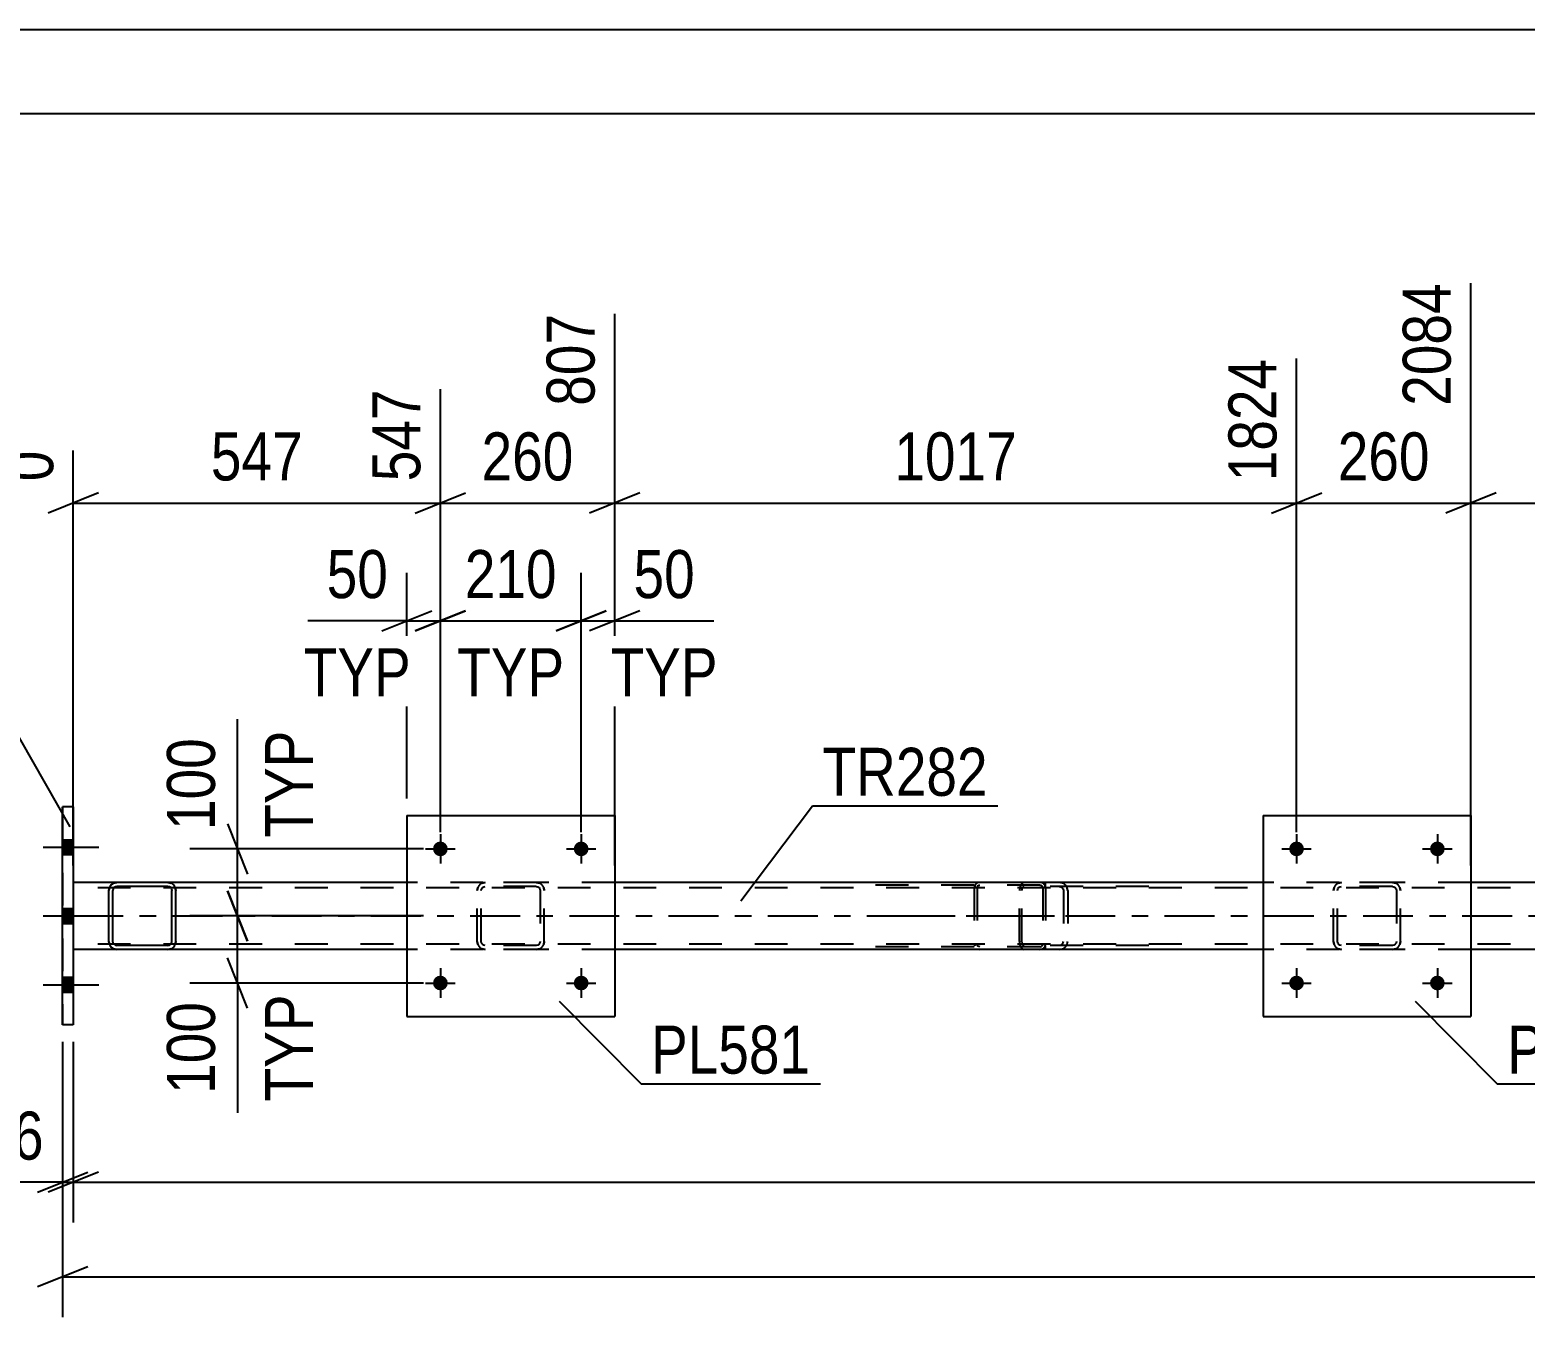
# Model space of a CAD drawing. Header units: millimetres. Extents: x 0 to 841, y 0 to 594.
# Drawn here: x 87.9 to 177.1, y 517.2 to 594 of the extents above; entities that cross this region are included whole.
import ezdxf

# ---------------------------------------------------------------- set-up
doc = ezdxf.new("R2010")
doc.units = ezdxf.units.MM
doc.linetypes.add('DXK_LINE_DOT2', pattern=[3.9198, 1.9599, -1.9599])
doc.linetypes.add('DXK_LINE_DOT3', pattern=[5.9187, 2.979, -0.9799, 0.9799, -0.9799])
doc.styles.add('Arial Narrow', font='ARIALN.TTF', dxfattribs={"height": 0.2})

# ---------------------------------------------------------------- blocks, each defined once
blk = doc.blocks.new('Unknown-318933943-1135')
at = {"color": 5, "linetype": 'Continuous'}
for p, q in [((841, 594), (0, 594)), ((836, 589), (5, 589))]:
    blk.add_line(p, q, dxfattribs=at)
blk = doc.blocks.new('Bolt-318933943-26429 - 26293')
at = {"linetype": 'Continuous'}
for points in [[(163.861, 545.155, -1), (162.981, 545.155, -1)], [(172.261, 545.155, -1), (171.381, 545.155, -1)]]:
    blk.add_hatch(color=1, dxfattribs=at).paths.add_polyline_path(points)
at = {"color": 1, "linetype": 'Continuous'}
for p, q in [((163.421, 546.035), (163.421, 544.275)), ((171.821, 546.035), (171.821, 544.275)), ((162.541, 545.155), (164.301, 545.155)), ((170.941, 545.155), (172.701, 545.155))]:
    blk.add_line(p, q, dxfattribs=at)
blk = doc.blocks.new('Part-318933943-26294 - 26293')
at = {"color": 7, "linetype": 'DXK_LINE_DOT2'}
for p, q in [((148.107, 543.155), (138.296, 543.155)), ((148.107, 542.995), (138.296, 542.995)), ((144.217, 542.957), (144.191, 542.835)), ((144.191, 542.835), (144.191, 539.475)), ((144.361, 542.835), (144.374, 542.896)), ((144.361, 542.835), (144.361, 539.475)), ((144.374, 542.896), (144.411, 542.948)), ((144.532, 543.155), (144.401, 543.13)), ((144.411, 542.948), (144.467, 542.983)), ((144.467, 542.983), (144.532, 542.995)), ((148.238, 543.13), (148.107, 543.155)), ((148.107, 542.995), (148.172, 542.983)), ((148.172, 542.983), (148.197, 542.967)), ((148.197, 542.967), (148.228, 542.948)), ((148.228, 542.948), (148.265, 542.896)), ((148.265, 542.896), (148.278, 542.835)), ((148.278, 542.835), (148.278, 539.475)), ((148.448, 542.835), (148.422, 542.957)), ((148.448, 542.835), (148.448, 539.475)), ((148.107, 539.315), (138.296, 539.315)), ((148.107, 539.155), (138.296, 539.155)), ((144.191, 539.475), (144.217, 539.352)), ((144.374, 539.414), (144.361, 539.475)), ((144.411, 539.362), (144.374, 539.414)), ((144.401, 539.179), (144.532, 539.155)), ((144.467, 539.327), (144.411, 539.362)), ((144.532, 539.315), (144.467, 539.327)), ((148.107, 539.315), (148.172, 539.327)), ((148.107, 539.155), (148.238, 539.179)), ((148.172, 539.327), (148.197, 539.342)), ((148.197, 539.342), (148.228, 539.362)), ((148.265, 539.414), (148.228, 539.362)), ((148.278, 539.475), (148.265, 539.414)), ((148.422, 539.352), (148.448, 539.475))]:
    blk.add_line(p, q, dxfattribs=at)
at = {"color": 7, "linetype": 'DXK_LINE_DOT3'}
blk.add_line((140.084, 541.155), (149.74, 541.155), dxfattribs=at)
at = {"color": 7, "linetype": 'DXK_LINE_DOT2'}
for centre, start, end in [((144.519, 542.821), 110.75832, 155.68004), ((148.12, 542.821), 24.31996, 69.24168), ((148.12, 539.489), 290.75832, 335.68004)]:
    blk.add_arc(centre, 0.331, start, end, dxfattribs=at)
blk = doc.blocks.new('Part-318933943-26295 - 26293')
at = {"color": 7, "linetype": 'DXK_LINE_DOT2'}
for p, q in [((146.921, 542.858), (146.901, 542.675)), ((146.901, 539.635), (146.901, 542.675)), ((146.98, 543.014), (146.921, 542.858)), ((147.068, 543.118), (146.98, 543.014)), ((147.036, 542.675), (147.047, 542.767)), ((147.036, 539.635), (147.036, 542.675)), ((147.047, 542.767), (147.076, 542.845)), ((147.172, 543.155), (147.068, 543.118)), ((147.076, 542.845), (147.12, 542.897)), ((147.12, 542.897), (147.172, 542.915)), ((154.603, 543.155), (147.172, 543.155)), ((154.603, 542.915), (147.172, 542.915)), ((148.448, 542.915), (148.448, 543.155)), ((149.455, 543.118), (149.263, 543.155)), ((149.263, 542.915), (149.359, 542.897)), ((149.359, 542.897), (149.441, 542.845)), ((149.441, 542.845), (149.495, 542.767)), ((149.495, 542.767), (149.514, 542.675)), ((149.514, 542.675), (149.514, 539.635)), ((149.737, 542.81), (149.727, 542.858)), ((149.766, 542.675), (149.737, 542.81)), ((149.766, 542.675), (149.766, 539.635)), ((146.901, 539.635), (146.921, 539.451)), ((146.921, 539.451), (146.98, 539.295)), ((146.98, 539.295), (147.068, 539.191)), ((147.047, 539.543), (147.036, 539.635)), ((147.063, 539.499), (147.047, 539.543)), ((147.076, 539.465), (147.063, 539.499)), ((147.068, 539.191), (147.172, 539.155)), ((147.12, 539.413), (147.076, 539.465)), ((147.172, 539.395), (147.12, 539.413)), ((154.603, 539.395), (147.172, 539.395)), ((154.603, 539.155), (147.172, 539.155)), ((148.448, 539.155), (148.448, 539.395)), ((149.359, 539.413), (149.263, 539.395)), ((149.263, 539.155), (149.455, 539.191)), ((149.441, 539.465), (149.359, 539.413)), ((149.495, 539.543), (149.441, 539.465)), ((149.495, 539.543), (149.501, 539.569)), ((149.501, 539.569), (149.514, 539.635)), ((149.727, 539.451), (149.752, 539.569)), ((149.752, 539.569), (149.766, 539.635))]:
    blk.add_line(p, q, dxfattribs=at)
for centre, start, end in [((149.278, 542.66), 23.84941, 68.8059), ((149.278, 539.65), 291.1941, 336.15059)]:
    blk.add_arc(centre, 0.492, start, end, dxfattribs=at)
blk = doc.blocks.new('Bolt-318933943-26428 - 26293')
at = {"linetype": 'Continuous'}
for points in [[(163.861, 537.155, -1), (162.981, 537.155, -1)], [(172.261, 537.155, -1), (171.381, 537.155, -1)]]:
    blk.add_hatch(color=1, dxfattribs=at).paths.add_polyline_path(points)
at = {"color": 1, "linetype": 'Continuous'}
for p, q in [((163.421, 538.035), (163.421, 536.275)), ((171.821, 538.035), (171.821, 536.275)), ((162.541, 537.155), (164.301, 537.155)), ((170.941, 537.155), (172.701, 537.155))]:
    blk.add_line(p, q, dxfattribs=at)
blk = doc.blocks.new('Part-318933943-26308 - 26293')
at = {"color": 2, "linetype": 'Continuous'}
for p, q in [((110.341, 543.155), (90.442, 543.155)), ((161.421, 543.155), (122.741, 543.155)), ((212.502, 543.155), (173.821, 543.155)), ((93.04, 539.155), (90.442, 539.155)), ((110.341, 539.155), (96.088, 539.155)), ((161.421, 539.155), (122.741, 539.155)), ((212.502, 539.155), (173.821, 539.155))]:
    blk.add_line(p, q, dxfattribs=at)
at = {"color": 7, "linetype": 'DXK_LINE_DOT2'}
for p, q in [((90.442, 543.155), (90.442, 539.155)), ((752.387, 542.835), (90.442, 542.835)), ((122.741, 543.155), (110.341, 543.155)), ((173.821, 543.155), (161.421, 543.155)), ((752.387, 539.475), (90.442, 539.475)), ((96.088, 539.155), (93.04, 539.155)), ((122.741, 539.155), (110.341, 539.155)), ((173.821, 539.155), (161.421, 539.155))]:
    blk.add_line(p, q, dxfattribs=at)
at = {"color": 7, "linetype": 'DXK_LINE_DOT3'}
blk.add_line((90.442, 541.155), (752.387, 541.155), dxfattribs=at)
blk = doc.blocks.new('Part-318933943-26310 - 26293')
at = {"color": 2, "linetype": 'Continuous'}
for p, q in [((90.442, 547.655), (89.802, 547.655)), ((89.802, 534.655), (89.802, 547.655)), ((90.442, 547.655), (90.442, 534.655)), ((90.442, 534.655), (89.802, 534.655))]:
    blk.add_line(p, q, dxfattribs=at)
at = {"color": 7, "linetype": 'DXK_LINE_DOT2'}
for p, q in [((89.802, 547.655), (89.802, 534.655)), ((90.442, 547.655), (90.442, 534.655))]:
    blk.add_line(p, q, dxfattribs=at)
blk = doc.blocks.new('Part-318933943-26388 - 26293')
at = {"color": 7, "linetype": 'DXK_LINE_DOT2'}
for p, q in [((165.621, 542.674), (165.658, 542.858)), ((165.658, 542.858), (165.621, 542.674)), ((165.621, 539.634), (165.621, 542.674)), ((165.861, 542.674), (165.879, 542.766)), ((165.861, 539.634), (165.861, 542.674)), ((165.879, 542.766), (165.931, 542.844)), ((165.917, 543.117), (166.101, 543.154)), ((166.101, 543.154), (165.917, 543.117)), ((165.931, 542.844), (166.009, 542.896)), ((166.009, 542.896), (166.101, 542.914)), ((169.141, 543.154), (166.101, 543.154)), ((169.141, 542.914), (166.101, 542.914)), ((169.141, 543.154), (169.325, 543.117)), ((169.325, 543.117), (169.141, 543.154)), ((169.141, 542.914), (169.233, 542.896)), ((169.233, 542.896), (169.311, 542.844)), ((169.311, 542.844), (169.363, 542.766)), ((169.363, 542.766), (169.381, 542.674)), ((169.381, 542.674), (169.381, 539.634)), ((169.585, 542.858), (169.621, 542.674)), ((169.621, 542.674), (169.585, 542.858)), ((169.621, 539.634), (169.621, 542.674)), ((165.658, 539.45), (165.621, 539.634)), ((165.621, 539.634), (165.658, 539.45)), ((165.879, 539.542), (165.861, 539.634)), ((165.931, 539.464), (165.879, 539.542)), ((166.101, 539.154), (165.917, 539.191)), ((165.917, 539.191), (166.101, 539.154)), ((166.009, 539.412), (165.931, 539.464)), ((166.101, 539.394), (166.009, 539.412)), ((169.141, 539.394), (166.101, 539.394)), ((169.141, 539.154), (166.101, 539.154)), ((169.233, 539.412), (169.141, 539.394)), ((169.325, 539.191), (169.141, 539.154)), ((169.141, 539.154), (169.325, 539.191)), ((169.311, 539.464), (169.233, 539.412)), ((169.363, 539.542), (169.311, 539.464)), ((169.381, 539.634), (169.363, 539.542)), ((169.621, 539.634), (169.585, 539.45)), ((169.585, 539.45), (169.621, 539.634))]:
    blk.add_line(p, q, dxfattribs=at)
at = {"color": 7, "linetype": 'DXK_LINE_DOT3'}
blk.add_line((167.621, 541.154), (167.621, 541.154), dxfattribs=at)
at = {"color": 7, "linetype": 'DXK_LINE_DOT2'}
for centre, start, end in [((166.101, 542.674), 112.5, 157.5), ((166.101, 542.674), 112.5, 157.5), ((169.141, 542.674), 22.5, 67.5), ((169.141, 542.674), 22.5, 67.5), ((166.101, 539.634), 202.5, 247.5), ((166.101, 539.634), 202.5, 247.5), ((169.141, 539.634), 292.5, 337.5), ((169.141, 539.634), 292.5, 337.5)]:
    blk.add_arc(centre, 0.48, start, end, dxfattribs=at)
blk = doc.blocks.new('Part-318933943-26389 - 26293')
at = {"color": 2, "linetype": 'Continuous'}
for p, q in [((161.421, 547.154), (161.421, 535.154)), ((161.421, 547.154), (173.821, 547.154)), ((173.821, 547.154), (173.821, 535.154)), ((161.421, 535.154), (173.821, 535.154))]:
    blk.add_line(p, q, dxfattribs=at)
blk = doc.blocks.new('Part-318933943-26390 - 26293')
at = {"color": 7, "linetype": 'DXK_LINE_DOT2'}
for p, q in [((114.541, 542.674), (114.577, 542.858)), ((114.577, 542.858), (114.541, 542.674)), ((114.541, 539.634), (114.541, 542.674)), ((114.781, 542.674), (114.799, 542.766)), ((114.781, 539.634), (114.781, 542.674)), ((114.799, 542.766), (114.851, 542.844)), ((114.837, 543.117), (115.021, 543.154)), ((115.021, 543.154), (114.837, 543.117)), ((114.851, 542.844), (114.929, 542.896)), ((114.929, 542.896), (115.021, 542.914)), ((118.061, 543.154), (115.021, 543.154)), ((118.061, 542.914), (115.021, 542.914)), ((118.061, 543.154), (118.244, 543.117)), ((118.244, 543.117), (118.061, 543.154)), ((118.061, 542.914), (118.152, 542.896)), ((118.152, 542.896), (118.23, 542.844)), ((118.23, 542.844), (118.282, 542.766)), ((118.282, 542.766), (118.301, 542.674)), ((118.301, 542.674), (118.301, 539.634)), ((118.504, 542.858), (118.541, 542.674)), ((118.541, 542.674), (118.504, 542.858)), ((118.541, 539.634), (118.541, 542.674)), ((114.577, 539.45), (114.541, 539.634)), ((114.541, 539.634), (114.577, 539.45)), ((114.799, 539.542), (114.781, 539.634)), ((114.851, 539.464), (114.799, 539.542)), ((115.021, 539.154), (114.837, 539.191)), ((114.837, 539.191), (115.021, 539.154)), ((114.929, 539.412), (114.851, 539.464)), ((115.021, 539.394), (114.929, 539.412)), ((118.061, 539.394), (115.021, 539.394)), ((118.061, 539.154), (115.021, 539.154)), ((118.152, 539.412), (118.061, 539.394)), ((118.244, 539.191), (118.061, 539.154)), ((118.061, 539.154), (118.244, 539.191)), ((118.23, 539.464), (118.152, 539.412)), ((118.282, 539.542), (118.23, 539.464)), ((118.301, 539.634), (118.282, 539.542)), ((118.541, 539.634), (118.504, 539.45)), ((118.504, 539.45), (118.541, 539.634))]:
    blk.add_line(p, q, dxfattribs=at)
at = {"color": 7, "linetype": 'DXK_LINE_DOT3'}
blk.add_line((116.541, 541.154), (116.541, 541.154), dxfattribs=at)
at = {"color": 7, "linetype": 'DXK_LINE_DOT2'}
for centre, start, end in [((115.021, 542.674), 112.5, 157.5), ((115.021, 542.674), 112.5, 157.5), ((118.061, 542.674), 22.5, 67.5), ((118.061, 542.674), 22.5, 67.5), ((115.021, 539.634), 202.5, 247.5), ((115.021, 539.634), 202.5, 247.5), ((118.061, 539.634), 292.5, 337.5), ((118.061, 539.634), 292.5, 337.5)]:
    blk.add_arc(centre, 0.48, start, end, dxfattribs=at)
blk = doc.blocks.new('Part-318933943-26391 - 26293')
at = {"color": 2, "linetype": 'Continuous'}
for p, q in [((110.341, 547.154), (110.341, 535.154)), ((110.341, 547.154), (122.741, 547.154)), ((122.741, 547.154), (122.741, 535.154)), ((110.341, 535.154), (122.741, 535.154))]:
    blk.add_line(p, q, dxfattribs=at)
blk = doc.blocks.new('Part-318933943-26392 - 26293')
at = {"color": 2, "linetype": 'Continuous'}
for p, q in [((92.601, 542.858), (92.564, 542.674)), ((92.564, 539.634), (92.564, 542.674)), ((92.822, 542.766), (92.804, 542.674)), ((92.804, 539.634), (92.804, 542.674)), ((92.874, 542.844), (92.822, 542.766)), ((93.044, 543.154), (92.86, 543.118)), ((92.952, 542.896), (92.874, 542.844)), ((93.044, 542.914), (92.952, 542.896)), ((96.084, 543.154), (93.044, 543.154)), ((96.084, 542.914), (93.044, 542.914)), ((96.268, 543.118), (96.084, 543.154)), ((96.176, 542.896), (96.084, 542.914)), ((96.254, 542.844), (96.176, 542.896)), ((96.254, 542.844), (96.306, 542.766)), ((96.306, 542.766), (96.324, 542.674)), ((96.324, 539.634), (96.324, 542.674)), ((96.564, 542.674), (96.528, 542.858)), ((96.564, 539.634), (96.564, 542.674)), ((92.564, 539.634), (92.601, 539.45)), ((92.822, 539.542), (92.804, 539.634)), ((92.874, 539.464), (92.822, 539.542)), ((92.86, 539.191), (93.044, 539.154)), ((92.874, 539.464), (92.952, 539.412)), ((92.952, 539.412), (93.044, 539.394)), ((96.084, 539.394), (93.044, 539.394)), ((96.084, 539.154), (93.044, 539.154)), ((96.084, 539.394), (96.176, 539.412)), ((96.084, 539.154), (96.268, 539.191)), ((96.176, 539.412), (96.254, 539.464)), ((96.254, 539.464), (96.306, 539.542)), ((96.306, 539.542), (96.324, 539.634)), ((96.528, 539.45), (96.564, 539.634))]:
    blk.add_line(p, q, dxfattribs=at)
at = {"color": 7, "linetype": 'DXK_LINE_DOT2'}
for p, q in [((92.564, 542.674), (92.601, 542.858)), ((92.86, 543.118), (93.044, 543.154)), ((96.084, 543.154), (96.268, 543.118)), ((96.528, 542.858), (96.564, 542.674)), ((92.601, 539.45), (92.564, 539.634)), ((93.044, 539.154), (92.86, 539.191)), ((96.268, 539.191), (96.084, 539.154)), ((96.564, 539.634), (96.528, 539.45))]:
    blk.add_line(p, q, dxfattribs=at)
at = {"color": 2, "linetype": 'Continuous'}
for centre, start, end in [((93.044, 542.674), 112.5, 157.5), ((96.084, 542.674), 22.5, 67.5), ((93.044, 539.634), 202.5, 247.5), ((96.084, 539.634), 292.5, 337.5)]:
    blk.add_arc(centre, 0.48, start, end, dxfattribs=at)
at = {"color": 7, "linetype": 'DXK_LINE_DOT2'}
for centre, start, end in [((93.044, 542.674), 112.5, 157.5), ((96.084, 542.674), 22.5, 67.5), ((93.044, 539.634), 202.5, 247.5), ((96.084, 539.634), 292.5, 337.5)]:
    blk.add_arc(centre, 0.48, start, end, dxfattribs=at)
blk = doc.blocks.new('Bolt-318933943-26410 - 26293')
at = {"linetype": 'Continuous'}
for points in [[(90.442, 544.815), (90.442, 545.695), (89.802, 545.695), (89.802, 544.815)], [(90.442, 544.815), (90.442, 545.695), (89.802, 545.695), (89.802, 544.815)], [(90.442, 544.815), (90.442, 545.695), (89.802, 545.695), (89.802, 544.815)], [(90.442, 540.715), (90.442, 541.595), (89.802, 541.595), (89.802, 540.715)], [(90.442, 540.715), (90.442, 541.595), (89.802, 541.595), (89.802, 540.715)], [(90.442, 536.615), (90.442, 537.495), (89.802, 537.495), (89.802, 536.615)], [(90.442, 536.615), (90.442, 537.495), (89.802, 537.495), (89.802, 536.615)], [(90.442, 536.615), (90.442, 537.495), (89.802, 537.495), (89.802, 536.615)]]:
    blk.add_hatch(color=1, dxfattribs=at).paths.add_polyline_path(points)
at = {"color": 1, "linetype": 'Continuous'}
for p, q in [((88.642, 545.255), (91.962, 545.255)), ((88.642, 545.255), (91.962, 545.255)), ((88.642, 545.255), (91.962, 545.255)), ((89.802, 545.695), (90.442, 545.695)), ((89.802, 545.695), (90.442, 545.695)), ((89.802, 545.695), (90.442, 545.695)), ((89.802, 544.815), (90.442, 544.815)), ((89.802, 544.815), (90.442, 544.815)), ((89.802, 544.815), (90.442, 544.815)), ((89.802, 541.595), (90.442, 541.595)), ((89.802, 541.595), (90.442, 541.595)), ((88.642, 541.155), (91.962, 541.155)), ((88.642, 541.155), (91.962, 541.155)), ((89.802, 540.715), (90.442, 540.715)), ((89.802, 540.715), (90.442, 540.715)), ((88.642, 537.055), (91.962, 537.055)), ((88.642, 537.055), (91.962, 537.055)), ((88.642, 537.055), (91.962, 537.055)), ((89.802, 537.495), (90.442, 537.495)), ((89.802, 537.495), (90.442, 537.495)), ((89.802, 537.495), (90.442, 537.495)), ((89.802, 536.615), (90.442, 536.615)), ((89.802, 536.615), (90.442, 536.615)), ((89.802, 536.615), (90.442, 536.615))]:
    blk.add_line(p, q, dxfattribs=at)
blk = doc.blocks.new('Bolt-318933943-26430 - 26293')
at = {"linetype": 'Continuous'}
for points in [[(112.781, 537.155, -1), (111.901, 537.155, -1)], [(121.181, 537.155, -1), (120.301, 537.155, -1)]]:
    blk.add_hatch(color=1, dxfattribs=at).paths.add_polyline_path(points)
at = {"color": 1, "linetype": 'Continuous'}
for p, q in [((112.341, 538.035), (112.341, 536.275)), ((120.741, 538.035), (120.741, 536.275)), ((111.461, 537.155), (113.221, 537.155)), ((119.861, 537.155), (121.621, 537.155))]:
    blk.add_line(p, q, dxfattribs=at)
blk = doc.blocks.new('Bolt-318933943-26431 - 26293')
at = {"linetype": 'Continuous'}
for points in [[(112.781, 545.155, -1), (111.901, 545.155, -1)], [(121.181, 545.155, -1), (120.301, 545.155, -1)]]:
    blk.add_hatch(color=1, dxfattribs=at).paths.add_polyline_path(points)
at = {"color": 1, "linetype": 'Continuous'}
for p, q in [((112.341, 546.035), (112.341, 544.275)), ((120.741, 546.035), (120.741, 544.275)), ((111.461, 545.155), (113.221, 545.155)), ((119.861, 545.155), (121.621, 545.155))]:
    blk.add_line(p, q, dxfattribs=at)
blk = doc.blocks.new('StraightDimension-318933943-27756 - 26293')
at = {"color": 7, "linetype": 'Continuous'}
for p, q in [((173.821, 544.155), (173.821, 578.894)), ((163.421, 546.155), (163.421, 574.394)), ((161.921, 565.182), (164.921, 566.382)), ((163.421, 565.782), (173.821, 565.782)), ((175.321, 566.382), (172.321, 565.182))]:
    blk.add_line(p, q, dxfattribs=at)
at = {"color": 0}
blk.add_wipeout([(171.963, 566.532), (171.963, 570.732), (165.279, 570.732), (165.279, 566.532)], dxfattribs=at)
at = {"color": 3, "style": 'Arial Narrow'}
blk.add_text('260', height=2.8633, dxfattribs=at).set_placement((165.879, 567.132))
at = {"color": 0, "linetype": 'Continuous'}
blk.add_wipeout([(173.221, 579.494), (169.021, 579.494), (169.021, 570.982), (173.221, 570.982)], dxfattribs=at)
at = {"color": 3, "linetype": 'Continuous', "style": 'Arial Narrow'}
blk.add_text('2084', height=2.8633, rotation=90.00021, dxfattribs=at).set_placement((172.621, 571.582))
blk = doc.blocks.new('StraightDimension-318933943-28447 - 26293')
at = {"color": 7, "linetype": 'Continuous'}
for p, q in [((89.802, 533.655), (89.802, 517.232)), ((91.302, 520.232), (88.302, 519.032)), ((89.802, 519.632), (790.147, 519.632))]:
    blk.add_line(p, q, dxfattribs=at)
blk = doc.blocks.new('StraightDimension-318933943-28401 - 26293')
at = {"color": 7, "linetype": 'Continuous'}
for p, q in [((90.442, 533.655), (90.442, 522.873)), ((91.942, 525.873), (88.942, 524.673)), ((90.442, 525.273), (789.507, 525.273))]:
    blk.add_line(p, q, dxfattribs=at)
blk = doc.blocks.new('StraightDimension-318933943-27755 - 26293')
at = {"color": 7, "linetype": 'Continuous'}
for p, q in [((173.821, 544.155), (173.821, 578.894)), ((214.502, 546.155), (214.502, 574.394)), ((175.321, 566.382), (172.321, 565.182)), ((173.821, 565.782), (214.502, 565.782)), ((213.002, 565.182), (216.002, 566.382))]:
    blk.add_line(p, q, dxfattribs=at)
at = {"color": 0}
blk.add_wipeout([(198.418, 566.532), (198.418, 570.732), (189.905, 570.732), (189.905, 566.532)], dxfattribs=at)
at = {"color": 3, "style": 'Arial Narrow'}
blk.add_text('1017', height=2.8633, dxfattribs=at).set_placement((190.505, 567.132))
at = {"color": 0, "linetype": 'Continuous'}
blk.add_wipeout([(213.902, 574.994), (209.702, 574.994), (209.702, 566.482), (213.902, 566.482)], dxfattribs=at)
at = {"color": 3, "linetype": 'Continuous', "style": 'Arial Narrow'}
blk.add_text('3101', height=2.8633, rotation=90.00021, dxfattribs=at).set_placement((213.302, 567.082))
blk = doc.blocks.new('StraightDimension-318933943-27757 - 26293')
at = {"color": 7, "linetype": 'Continuous'}
for p, q in [((122.741, 544.155), (122.741, 577.066)), ((163.421, 546.155), (163.421, 574.394)), ((124.241, 566.382), (121.241, 565.182)), ((122.741, 565.782), (163.421, 565.782)), ((161.921, 565.182), (164.921, 566.382))]:
    blk.add_line(p, q, dxfattribs=at)
at = {"color": 0}
blk.add_wipeout([(147.337, 566.532), (147.337, 570.732), (138.825, 570.732), (138.825, 566.532)], dxfattribs=at)
at = {"color": 3, "style": 'Arial Narrow'}
blk.add_text('1017', height=2.8633, dxfattribs=at).set_placement((139.425, 567.132))
at = {"color": 0, "linetype": 'Continuous'}
blk.add_wipeout([(162.821, 574.994), (158.621, 574.994), (158.621, 566.482), (162.821, 566.482)], dxfattribs=at)
at = {"color": 3, "linetype": 'Continuous', "style": 'Arial Narrow'}
blk.add_text('1824', height=2.8633, rotation=90.00021, dxfattribs=at).set_placement((162.221, 567.082))
blk = doc.blocks.new('StraightDimension-318933943-27758 - 26293')
at = {"color": 7, "linetype": 'Continuous'}
for p, q in [((122.741, 544.155), (122.741, 577.066)), ((112.341, 546.155), (112.341, 572.566)), ((110.841, 565.182), (113.841, 566.382)), ((112.341, 565.782), (122.741, 565.782)), ((124.241, 566.382), (121.241, 565.182))]:
    blk.add_line(p, q, dxfattribs=at)
at = {"color": 0}
blk.add_wipeout([(120.883, 566.532), (120.883, 570.732), (114.198, 570.732), (114.198, 566.532)], dxfattribs=at)
at = {"color": 3, "style": 'Arial Narrow'}
blk.add_text('260', height=2.8633, dxfattribs=at).set_placement((114.798, 567.132))
at = {"color": 0, "linetype": 'Continuous'}
blk.add_wipeout([(122.141, 577.666), (117.941, 577.666), (117.941, 570.982), (122.141, 570.982)], dxfattribs=at)
at = {"color": 3, "linetype": 'Continuous', "style": 'Arial Narrow'}
blk.add_text('807', height=2.8633, rotation=90.00021, dxfattribs=at).set_placement((121.541, 571.582))
blk = doc.blocks.new('StraightDimension-318933943-27759 - 26293')
at = {"color": 7, "linetype": 'Continuous'}
for p, q in [((112.341, 546.155), (112.341, 572.566)), ((90.442, 544.155), (90.442, 568.91)), ((91.942, 566.382), (88.942, 565.182)), ((90.442, 565.782), (112.341, 565.782)), ((110.841, 565.182), (113.841, 566.382))]:
    blk.add_line(p, q, dxfattribs=at)
at = {"color": 0}
blk.add_wipeout([(104.734, 566.532), (104.734, 570.732), (98.049, 570.732), (98.049, 566.532)], dxfattribs=at)
at = {"color": 3, "style": 'Arial Narrow'}
blk.add_text('547', height=2.8633, dxfattribs=at).set_placement((98.649, 567.132))
at = {"color": 0, "linetype": 'Continuous'}
for points in [[(111.741, 573.166), (107.541, 573.166), (107.541, 566.482), (111.741, 566.482)], [(89.842, 569.51), (85.642, 569.51), (85.642, 566.482), (89.842, 566.482)]]:
    blk.add_wipeout(points, dxfattribs=at)
at = {"color": 3, "linetype": 'Continuous', "style": 'Arial Narrow'}
for s, height, p in [('547', 2.8633, (111.141, 567.082)), ('0', 2.863, (89.242, 567.082))]:
    blk.add_text(s, height=height, rotation=90.00021, dxfattribs=at).set_placement(p)
blk = doc.blocks.new('StraightDimension-318933943-28402 - 26293')
at = {"color": 7, "linetype": 'Continuous'}
for p, q in [((89.802, 533.655), (89.802, 522.873)), ((90.442, 533.655), (90.442, 522.873)), ((88.302, 524.673), (91.302, 525.873)), ((91.942, 525.873), (88.942, 524.673)), ((89.802, 525.273), (83.896, 525.273)), ((89.802, 525.273), (83.896, 525.273)), ((89.802, 525.273), (90.442, 525.273))]:
    blk.add_line(p, q, dxfattribs=at)
at = {"color": 0}
blk.add_wipeout([(89.277, 526.023), (89.277, 530.223), (84.421, 530.223), (84.421, 526.023)], dxfattribs=at)
at = {"color": 3, "style": 'Arial Narrow'}
blk.add_text('16', height=2.8633, dxfattribs=at).set_placement((85.021, 526.623))
blk = doc.blocks.new('StraightDimension-318933943-28556 - 26293')
at = {"color": 7, "linetype": 'Continuous'}
for p, q in [((100.242, 545.155), (100.242, 552.889)), ((100.242, 545.155), (100.242, 552.889)), ((99.642, 546.655), (100.842, 543.655)), ((111.341, 545.155), (97.392, 545.155)), ((100.242, 541.155), (100.242, 545.155)), ((100.842, 539.655), (99.642, 542.655)), ((111.341, 541.155), (97.392, 541.155))]:
    blk.add_line(p, q, dxfattribs=at)
at = {"color": 0}
blk.add_wipeout([(99.492, 552.364), (95.292, 552.364), (95.292, 545.68), (99.492, 545.68)], dxfattribs=at)
at = {"color": 0, "linetype": 'Continuous'}
blk.add_wipeout([(105.342, 552.817), (101.142, 552.817), (101.142, 545.227), (105.342, 545.227)], dxfattribs=at)
at = {"color": 3, "style": 'Arial Narrow'}
blk.add_text('100', height=2.8633, rotation=90.00021, dxfattribs=at).set_placement((98.892, 546.28))
at = {"color": 3, "linetype": 'Continuous', "style": 'Arial Narrow'}
blk.add_text('TYP', height=2.8633, rotation=90.00021, dxfattribs=at).set_placement((104.742, 545.827))
blk = doc.blocks.new('StraightDimension-318933943-28557 - 26293')
at = {"color": 7, "linetype": 'Continuous'}
for p, q in [((99.642, 542.655), (100.842, 539.655)), ((111.341, 541.155), (97.392, 541.155)), ((100.242, 537.155), (100.242, 541.155)), ((100.842, 535.655), (99.642, 538.655)), ((111.341, 537.155), (97.392, 537.155)), ((100.242, 537.155), (100.242, 529.42)), ((100.242, 537.155), (100.242, 529.42))]:
    blk.add_line(p, q, dxfattribs=at)
at = {"color": 0, "linetype": 'Continuous'}
blk.add_wipeout([(105.342, 537.082), (101.142, 537.082), (101.142, 529.493), (105.342, 529.493)], dxfattribs=at)
at = {"color": 0}
blk.add_wipeout([(99.492, 536.63), (95.292, 536.63), (95.292, 529.945), (99.492, 529.945)], dxfattribs=at)
at = {"color": 3, "linetype": 'Continuous', "style": 'Arial Narrow'}
blk.add_text('TYP', height=2.8633, rotation=90.00021, dxfattribs=at).set_placement((104.742, 530.093))
at = {"color": 3, "style": 'Arial Narrow'}
blk.add_text('100', height=2.8633, rotation=90.00021, dxfattribs=at).set_placement((98.892, 530.545))
blk = doc.blocks.new('StraightDimension-318933943-28607 - 26293')
at = {"color": 7, "linetype": 'Continuous'}
for p, q in [((120.741, 546.155), (120.741, 561.612)), ((122.741, 544.155), (122.741, 561.612)), ((119.241, 558.162), (122.241, 559.362)), ((124.241, 559.362), (121.241, 558.162)), ((120.741, 558.762), (122.741, 558.762)), ((122.741, 558.762), (128.647, 558.762)), ((122.741, 558.762), (128.647, 558.762))]:
    blk.add_line(p, q, dxfattribs=at)
at = {"color": 0}
blk.add_wipeout([(128.122, 559.512), (128.122, 563.712), (123.266, 563.712), (123.266, 559.512)], dxfattribs=at)
at = {"color": 0, "linetype": 'Continuous'}
blk.add_wipeout([(129.488, 553.662), (129.488, 557.862), (121.899, 557.862), (121.899, 553.662)], dxfattribs=at)
at = {"color": 3, "style": 'Arial Narrow'}
blk.add_text('50', height=2.8633, dxfattribs=at).set_placement((123.866, 560.112))
at = {"color": 3, "linetype": 'Continuous', "style": 'Arial Narrow'}
blk.add_text('TYP', height=2.8633, dxfattribs=at).set_placement((122.499, 554.262))
blk = doc.blocks.new('StraightDimension-318933943-28608 - 26293')
at = {"color": 7, "linetype": 'Continuous'}
for p, q in [((112.341, 546.155), (112.341, 561.612)), ((120.741, 546.155), (120.741, 561.612)), ((110.841, 558.162), (113.841, 559.362)), ((122.241, 559.362), (119.241, 558.162)), ((112.341, 558.762), (120.741, 558.762))]:
    blk.add_line(p, q, dxfattribs=at)
at = {"color": 0}
blk.add_wipeout([(119.883, 559.512), (119.883, 563.712), (113.198, 563.712), (113.198, 559.512)], dxfattribs=at)
at = {"color": 0, "linetype": 'Continuous'}
blk.add_wipeout([(120.335, 553.662), (120.335, 557.862), (112.746, 557.862), (112.746, 553.662)], dxfattribs=at)
at = {"color": 3, "style": 'Arial Narrow'}
blk.add_text('210', height=2.8633, dxfattribs=at).set_placement((113.798, 560.112))
at = {"color": 3, "linetype": 'Continuous', "style": 'Arial Narrow'}
blk.add_text('TYP', height=2.8633, dxfattribs=at).set_placement((113.346, 554.262))
blk = doc.blocks.new('StraightDimension-318933943-28609 - 26293')
at = {"color": 7, "linetype": 'Continuous'}
for p, q in [((110.341, 548.154), (110.341, 561.612)), ((112.341, 546.155), (112.341, 561.612)), ((108.841, 558.162), (111.841, 559.362)), ((113.841, 559.362), (110.841, 558.162)), ((110.341, 558.762), (104.434, 558.762)), ((110.341, 558.762), (104.434, 558.762)), ((110.341, 558.762), (112.341, 558.762))]:
    blk.add_line(p, q, dxfattribs=at)
at = {"color": 0}
blk.add_wipeout([(109.816, 559.512), (109.816, 563.712), (104.959, 563.712), (104.959, 559.512)], dxfattribs=at)
at = {"color": 0, "linetype": 'Continuous'}
blk.add_wipeout([(111.182, 553.662), (111.182, 557.862), (103.593, 557.862), (103.593, 553.662)], dxfattribs=at)
at = {"color": 3, "style": 'Arial Narrow'}
blk.add_text('50', height=2.8633, dxfattribs=at).set_placement((105.559, 560.112))
at = {"color": 3, "linetype": 'Continuous', "style": 'Arial Narrow'}
blk.add_text('TYP', height=2.8633, dxfattribs=at).set_placement((104.193, 554.262))
blk = doc.blocks.new('Mark-318933943-28438 - 26293')
at = {"color": 30, "linetype": 'Continuous'}
for p in [(74.924, 557.159), (90.247, 546.48)]:
    blk.add_line(p, (84.163, 557.159), dxfattribs=at)
at = {"color": 0}
blk.add_wipeout([(83.563, 557.759), (83.563, 560.759), (75.524, 560.759), (75.524, 557.759)], dxfattribs=at)
blk.add_wipeout([(83.563, 557.759), (83.563, 560.759), (75.524, 560.759), (75.524, 557.759)], dxfattribs=at)
at = {"color": 3, "style": 'Arial Narrow'}
blk.add_text('SP19', height=2.8633, dxfattribs=at).set_placement((75.524, 557.759))
blk = doc.blocks.new('Mark-318933943-28469 - 26293')
at = {"color": 30, "linetype": 'Continuous'}
for p, q in [((170.503, 536.08), (175.391, 531.151)), ((175.391, 531.151), (186.095, 531.151))]:
    blk.add_line(p, q, dxfattribs=at)
at = {"color": 0}
blk.add_wipeout([(185.495, 531.751), (185.495, 534.751), (175.991, 534.751), (175.991, 531.751)], dxfattribs=at)
blk.add_wipeout([(185.495, 531.751), (185.495, 534.751), (175.991, 534.751), (175.991, 531.751)], dxfattribs=at)
at = {"color": 3, "style": 'Arial Narrow'}
blk.add_text('PL581', height=2.8633, dxfattribs=at).set_placement((175.991, 531.751))
blk = doc.blocks.new('Mark-318933943-28472 - 26293')
at = {"color": 30, "linetype": 'Continuous'}
for p, q in [((119.422, 536.08), (124.311, 531.151)), ((124.311, 531.151), (135.015, 531.151))]:
    blk.add_line(p, q, dxfattribs=at)
at = {"color": 0}
blk.add_wipeout([(134.415, 531.751), (134.415, 534.751), (124.911, 534.751), (124.911, 531.751)], dxfattribs=at)
blk.add_wipeout([(134.415, 531.751), (134.415, 534.751), (124.911, 534.751), (124.911, 531.751)], dxfattribs=at)
at = {"color": 3, "style": 'Arial Narrow'}
blk.add_text('PL581', height=2.8633, dxfattribs=at).set_placement((124.911, 531.751))
blk = doc.blocks.new('Mark-318933943-28664 - 26293')
at = {"color": 30, "linetype": 'Continuous'}
for p, q in [((130.265, 542.052), (134.542, 547.72)), ((134.542, 547.72), (145.606, 547.72))]:
    blk.add_line(p, q, dxfattribs=at)
at = {"color": 0}
blk.add_wipeout([(145.006, 548.32), (145.006, 551.32), (135.142, 551.32), (135.142, 548.32)], dxfattribs=at)
blk.add_wipeout([(145.006, 548.32), (145.006, 551.32), (135.142, 551.32), (135.142, 548.32)], dxfattribs=at)
at = {"color": 3, "style": 'Arial Narrow'}
blk.add_text('TR282', height=2.8633, dxfattribs=at).set_placement((135.142, 548.32))

msp = doc.modelspace()

# ---------------------------------------------------------------- block references
for name in ['Unknown-318933943-1135', 'Part-318933943-26310 - 26293', 'Part-318933943-26391 - 26293', 'Part-318933943-26389 - 26293', 'Bolt-318933943-26431 - 26293', 'Bolt-318933943-26429 - 26293', 'Bolt-318933943-26410 - 26293', 'Part-318933943-26308 - 26293', 'Part-318933943-26392 - 26293', 'Part-318933943-26390 - 26293', 'Part-318933943-26294 - 26293', 'Part-318933943-26295 - 26293', 'Part-318933943-26388 - 26293', 'Bolt-318933943-26430 - 26293', 'Bolt-318933943-26428 - 26293']:
    msp.add_blockref(name, (0, 0))

# ---------------------------------------------------------------- next in the draw order: block references
for name in ['StraightDimension-318933943-27756 - 26293', 'StraightDimension-318933943-28447 - 26293']:
    msp.add_blockref(name, (0, 0))

# ---------------------------------------------------------------- next in the draw order: block references
for name in ['StraightDimension-318933943-27755 - 26293', 'StraightDimension-318933943-27757 - 26293', 'StraightDimension-318933943-28401 - 26293']:
    msp.add_blockref(name, (0, 0))

# ---------------------------------------------------------------- next in the draw order: block references
for name in ['StraightDimension-318933943-27758 - 26293', 'Mark-318933943-28664 - 26293', 'Mark-318933943-28472 - 26293', 'Mark-318933943-28469 - 26293', 'StraightDimension-318933943-28402 - 26293']:
    msp.add_blockref(name, (0, 0))

# ---------------------------------------------------------------- next in the draw order: block references
for name in ['StraightDimension-318933943-27759 - 26293', 'StraightDimension-318933943-28607 - 26293']:
    msp.add_blockref(name, (0, 0))

# ---------------------------------------------------------------- next in the draw order: block references
for name in ['Mark-318933943-28438 - 26293', 'StraightDimension-318933943-28556 - 26293']:
    msp.add_blockref(name, (0, 0))

# ---------------------------------------------------------------- next in the draw order: block references
for name in ['StraightDimension-318933943-28608 - 26293', 'StraightDimension-318933943-28557 - 26293']:
    msp.add_blockref(name, (0, 0))

# ---------------------------------------------------------------- next in the draw order: block references
msp.add_blockref('StraightDimension-318933943-28609 - 26293', (0, 0))

doc.saveas('drawing.dxf')
